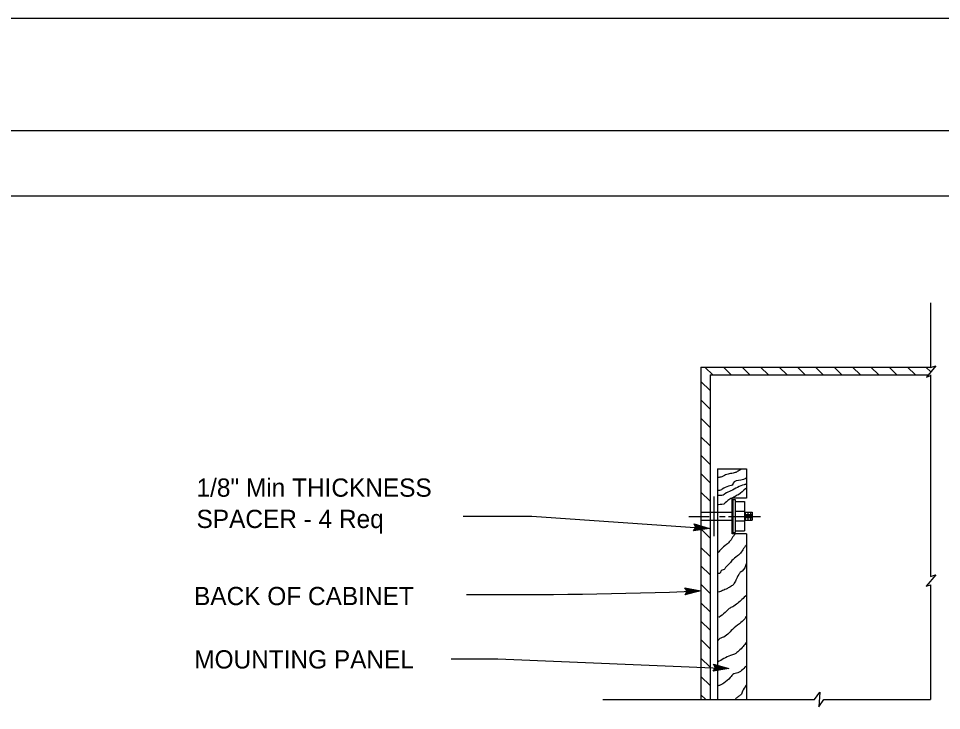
# Model space of a CAD drawing. Extents: x -894 to 866, y -472 to 714.
# Drawn here: x -334.5 to 19.5, y 448.1 to 713.6 of the extents above; entities that cross this region are included whole.
import ezdxf

# ---------------------------------------------------------------- set-up
doc = ezdxf.new("R2010")
doc.units = 0
for name, color, linetype in [('56 Stage 3 Anno', 7, 'Continuous'), ('57 Undefined', 7, 'Continuous'), ('59 Sndwall Anno', 7, 'Continuous'), ('60 Nongeo Data', 7, 'Continuous'), ('border_PLOTTING-ELEMENTS', 7, 'Continuous'), ('border_rw_22x34_Cut_Lines', 7, 'Continuous'), ('border_SHEET', 7, 'Continuous')]:
    doc.layers.add(name, color=color, linetype=linetype)

msp = doc.modelspace()

# ---------------------------------------------------------------- linework, layer by layer
at = {"layer": '56 Stage 3 Anno'}
for p, q in [((-75.57, 517.05), (-74.67, 518.32)), ((-69.48, 517.89), (-75.57, 517.05)), ((-75.57, 517.06), (-75.57, 517.06)), ((-74.67, 518.32), (-75.36, 519.72)), ((-75.36, 519.72), (-75.36, 519.72)), ((-75.36, 519.72), (-69.48, 517.89)), ((-70.87, 518), (-75.31, 517.39)), ((-75.17, 519.34), (-70.86, 518)), ((-72.24, 518.12), (-75.1, 517.72)), ((-74.97, 518.97), (-72.24, 518.12)), ((-73.61, 518.23), (-74.84, 518.06)), ((-74.82, 518.61), (-73.61, 518.23)), ((-69.48, 517.89), (-69.48, 517.89)), ((-78.02, 493.89), (-78.84, 495.21)), ((-78.84, 495.21), (-78.84, 495.21)), ((-78.84, 495.21), (-72.82, 493.97)), ((-72.82, 493.97), (-78.8, 492.54)), ((-78.8, 492.54), (-78.02, 493.89)), ((-78.8, 492.54), (-78.8, 492.54)), ((-78.62, 494.86), (-74.2, 493.95)), ((-74.21, 493.95), (-78.57, 492.91)), ((-75.58, 493.93), (-78.4, 493.26)), ((-78.38, 494.51), (-75.58, 493.93)), ((-78.2, 494.16), (-76.96, 493.91)), ((-76.96, 493.91), (-78.17, 493.62)), ((-72.82, 493.97), (-72.82, 493.97)), ((-68.07, 463.25), (-67.2, 464.53)), ((-62.01, 464.26), (-68.07, 463.25)), ((-67.2, 464.53), (-67.93, 465.91)), ((-67.93, 465.91), (-67.93, 465.91)), ((-67.93, 465.91), (-62.01, 464.26)), ((-63.4, 464.33), (-67.81, 463.6)), ((-67.73, 465.55), (-63.38, 464.34)), ((-64.76, 464.41), (-67.62, 463.93)), ((-67.52, 465.18), (-64.76, 464.41)), ((-66.14, 464.48), (-67.37, 464.28)), ((-67.36, 464.82), (-66.14, 464.48)), ((-62.01, 464.26), (-62.01, 464.26)), ((-68.07, 463.25), (-68.07, 463.25))]:
    msp.add_line(p, q, dxfattribs=at)
for points in [[(-163.86, 522.66), (-137.64, 522.66), (-69.48, 517.89)], [(-168.53, 467.99), (-150.58, 467.99), (-62.01, 464.26)]]:
    msp.add_lwpolyline(points, dxfattribs=at)
msp.add_arc((-150.75, 2713.93), 2221.38, 269.69203, 271.9889, dxfattribs=at)
at = {"layer": '59 Sndwall Anno'}
for points in [[(-68.18, 576.85), (-71.05, 579.72)], [(-61.16, 576.91), (-64.1, 579.84)], [(-53.97, 576.84), (-56.97, 579.84)], [(-46.85, 576.84), (-49.85, 579.84)], [(-39.72, 576.84), (-42.72, 579.84)], [(-32.7, 576.84), (-35.7, 579.84)], [(-25.79, 576.84), (-28.78, 579.84)], [(-18.66, 576.84), (-21.66, 579.84)], [(-11.54, 576.84), (-14.54, 579.84)], [(-4.51, 576.84), (-7.51, 579.84)], [(2.4, 576.84), (-0.6, 579.84)], [(9.53, 576.84), (6.53, 579.84)], [(15.43, 577.97), (13.55, 579.84)], [(-69.21, 570.82), (-72.74, 574.34)], [(-69.21, 563.75), (-72.74, 567.27)], [(-69.21, 556.68), (-72.74, 560.2)], [(-69.21, 549.6), (-72.73, 553.13)], [(-69.21, 542.53), (-72.73, 546.05)], [(-69.21, 535.46), (-72.73, 538.98)], [(-69.21, 528.39), (-72.73, 531.91)], [(-69.21, 514.25), (-72.73, 517.76)], [(-69.21, 507.18), (-72.73, 510.69)], [(-69.21, 500.11), (-72.72, 503.62)], [(-69.21, 493.04), (-72.72, 496.55)], [(-69.21, 485.97), (-72.72, 489.47)], [(-69.21, 478.89), (-72.72, 482.4)], [(-69.21, 471.82), (-72.72, 475.33)], [(-69.21, 464.75), (-72.72, 468.25)], [(-69.21, 457.68), (-72.72, 461.18)], [(-71.04, 452.43), (-72.71, 454.11)]]:
    msp.add_lwpolyline(points, dxfattribs=at)
for points in [[(-57.39, 540.58), (-58.84, 539.73), (-59.93, 539.25), (-61.87, 538.89), (-63.69, 538.28), (-64.65, 537.8), (-65.5, 537.56), (-65.96, 537.44)], [(-55.21, 537.43), (-56.42, 536.71), (-57.39, 536.47), (-60.42, 535.26), (-60.54, 534.89), (-62.11, 534.17), (-64.53, 532.96), (-64.9, 532.71), (-66.35, 532.59)], [(-55.26, 535.07), (-55.65, 534.84), (-56.15, 534.71), (-61.25, 532.36), (-63.53, 531.22), (-64.22, 530.76), (-66.12, 530.6)], [(-55.57, 533.32), (-58.36, 530.9), (-59.21, 530.41), (-60.05, 529.93), (-61.63, 529.2), (-62.35, 528.72), (-64.65, 527.14), (-64.78, 527.14), (-65.99, 527.02)], [(-59.58, 515.85), (-60.3, 515), (-61.51, 513.18), (-62.97, 511.73), (-65.14, 509.91), (-66.15, 508.68)], [(-55.33, 511.53), (-56.06, 510.68), (-57.27, 508.86), (-58.72, 507.41), (-60.9, 505.6), (-61.99, 504.26), (-63.08, 503.18), (-63.81, 502.21), (-65.14, 501.48), (-65.26, 501), (-66.2, 500.62)], [(-55.33, 504.39), (-56.91, 501.6), (-57.63, 501.12), (-58.24, 500.27), (-59.33, 498.09), (-60.17, 496.64), (-61.26, 495.67), (-62.6, 494.94), (-64.41, 494.1), (-65.99, 493.49)], [(-55.21, 492.4), (-57.03, 490.71), (-60.54, 487.92), (-61.87, 487.2), (-63.44, 485.74), (-65.86, 483.81)], [(-55.45, 484.29), (-55.94, 483.32), (-58, 481.39), (-60.66, 479.21), (-64.53, 476.06), (-65.5, 475.7), (-66.23, 474.82)], [(-55.33, 474.24), (-56.54, 472.67), (-58.24, 470.97), (-59.81, 469.76), (-61.39, 469.16), (-66.35, 466.62)], [(-55.45, 465.16), (-59.09, 462.38), (-60.05, 462.14), (-61.51, 460.81), (-63.93, 458.63), (-64.78, 458.14), (-65.86, 457.66), (-66.4, 457.55)], [(-55.33, 457.78), (-56.79, 455.48), (-57.39, 454.15), (-58.48, 453.42), (-59.45, 452.57)]]:
    msp.add_spline(points, degree=3, dxfattribs=at)
at = {"layer": '60 Nongeo Data'}
for p, q in [((15.29, 604.45), (15.29, 579.64)), ((-72.71, 579.84), (-72.71, 452.39)), ((-72.71, 579.84), (15.29, 579.84)), ((17.41, 580.36), (13.77, 575.97)), ((15.37, 579.71), (17.37, 580.38)), ((-69.21, 576.84), (-69.21, 452.48)), ((-69.21, 576.84), (14.5, 576.84)), ((13.73, 575.96), (15.37, 576.58)), ((15.29, 576.82), (15.29, 499.51)), ((-66.35, 540.84), (-55.21, 540.84)), ((-66.35, 540.84), (-66.35, 452.39)), ((-55.21, 540.84), (-55.21, 529.55)), ((-67.78, 530.17), (-67.78, 514.94)), ((-55.21, 529.55), (-60.76, 529.55)), ((-60.76, 515.85), (-60.76, 529.55)), ((-60.46, 529.05), (-59.54, 529.05)), ((-60.46, 529.05), (-60.46, 516.35)), ((-60.44, 529.05), (-59.54, 529.05)), ((-60.44, 529.05), (-59.54, 529.05)), ((-60.44, 529.05), (-59.54, 529.05)), ((-59.54, 529.05), (-59.54, 516.35)), ((-59.54, 529.05), (-59.54, 516.35)), ((-59.54, 529.05), (-59.54, 516.35)), ((-59.54, 529.05), (-59.54, 516.35)), ((-59.54, 528.3), (-55.97, 528.3)), ((-55.97, 528.3), (-55.97, 524.6)), ((-72.7, 524.24), (-60.74, 524.24)), ((-59.54, 524.55), (-55.99, 524.55)), ((-55.97, 524.6), (-55.97, 517.07)), ((-55.97, 524.24), (-53.06, 524.24)), ((-55.79, 524.24), (-55.79, 521.14)), ((-54.76, 524.24), (-54.76, 521.14)), ((-53.75, 524.24), (-53.75, 521.14)), ((-53.06, 524.24), (-53.06, 521.14)), ((-77.38, 522.48), (-69.56, 522.48)), ((-72.68, 521.14), (-60.74, 521.14)), ((-65.55, 522.48), (-63.47, 522.48)), ((-62.19, 522.48), (-49.83, 522.48)), ((-59.54, 520.81), (-55.97, 520.81)), ((-55.97, 521.14), (-53.06, 521.14)), ((-55.31, 523.44), (-55.31, 521.91)), ((-54.23, 523.44), (-54.23, 521.91)), ((-53.43, 523.44), (-53.43, 521.91)), ((-59.54, 517.07), (-55.97, 517.07)), ((-55.21, 515.85), (-60.76, 515.85)), ((-60.46, 516.35), (-59.54, 516.35)), ((-55.21, 515.85), (-55.21, 452.48)), ((17.33, 500.16), (13.68, 495.76)), ((15.29, 499.51), (17.29, 500.18)), ((13.65, 495.76), (15.29, 496.38)), ((15.29, 496.38), (15.29, 452.34)), ((-29.23, 452.34), (-27.11, 455.2)), ((-27.07, 455.21), (-27.53, 449.52)), ((-110.36, 452.34), (-29.2, 452.34)), ((-85.5, 452.34), (-29.6, 452.34)), ((-27.56, 449.49), (-25.6, 452.38)), ((-25.6, 452.34), (15.29, 452.34))]:
    msp.add_line(p, q, dxfattribs=at)
at = {"layer": 'border_PLOTTING-ELEMENTS'}
for points in [[(-894.04, -472.44), (865.96, -472.44), (865.96, 713.57), (-894.04, 713.57)], [(-864.04, 670.57), (835.96, 670.57), (835.96, -429.44), (-864.04, -429.44)]]:
    msp.add_lwpolyline(points, close=True, dxfattribs=at)
at = {"layer": 'border_rw_22x34_Cut_Lines'}
msp.add_lwpolyline([(-864.04, 670.57), (835.96, 670.57), (835.96, -429.44), (-864.04, -429.44)], close=True, dxfattribs=at)
at = {"layer": 'border_SHEET'}
msp.add_line((-814.04, 645.56), (810.96, 645.56), dxfattribs=at)

# ---------------------------------------------------------------- texts
at = {"layer": '57 Undefined'}
for s, p in [('1/8" Min THICKNESS', (-266.17, 530.11)), ('SPACER - 4 Req', (-266.17, 518.11)), ('BACK OF CABINET', (-267.12, 488.53)), ('MOUNTING PANEL', (-267.05, 464.23))]:
    msp.add_text(s, height=7, dxfattribs=at).set_placement(p)

doc.saveas('drawing.dxf')
